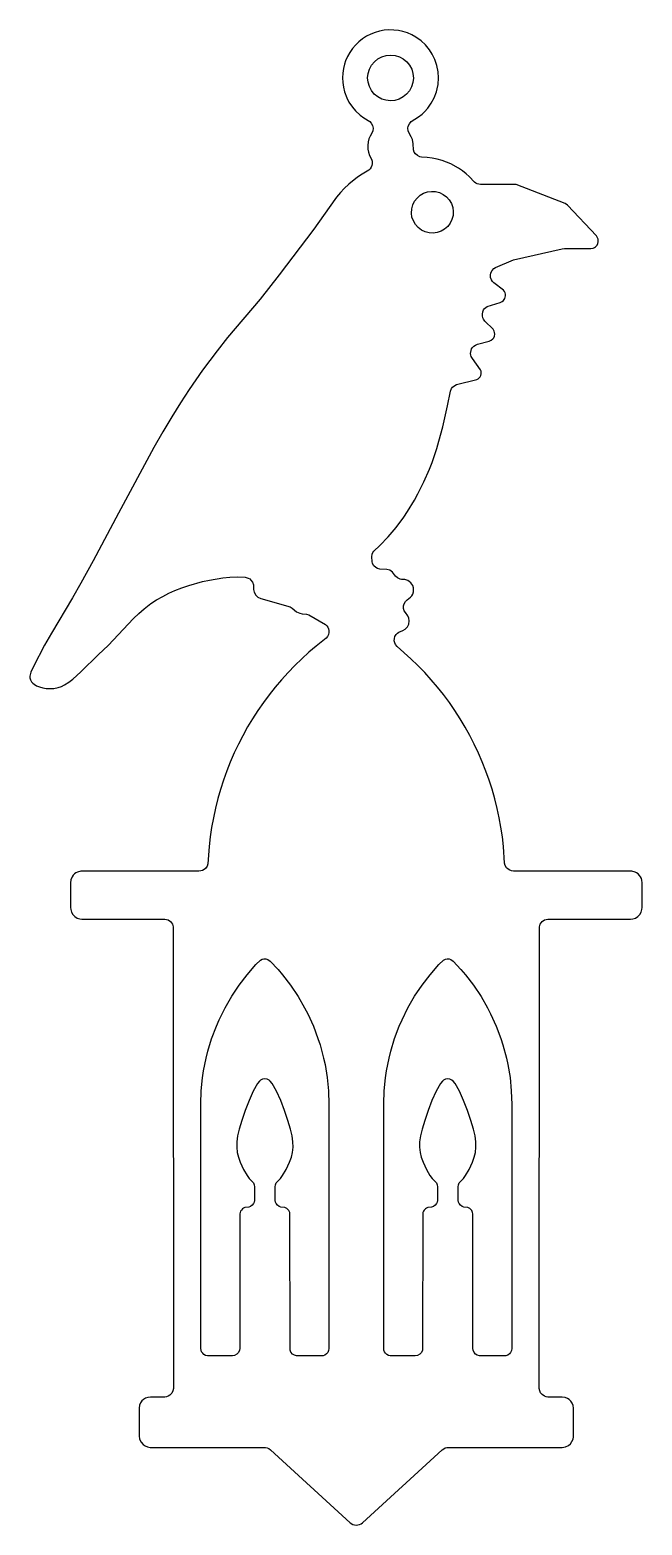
# Model space of a CAD drawing. Header units: inches. Extents: x 1.78 to 4.22, y 0.01 to 5.99.
import ezdxf

# ---------------------------------------------------------------- set-up
doc = ezdxf.new("R2010")
doc.units = ezdxf.units.IN
doc.header["$MEASUREMENT"] = 0

msp = doc.modelspace()

# ---------------------------------------------------------------- linework, layer by layer
for points in [[(1.7752, 3.3982), (1.7771, 3.3902), (1.7812, 3.3831), (1.7864, 3.3771), (1.7917, 3.373), (1.8018, 3.3671), (1.8137, 3.3623), (1.8265, 3.3586), (1.8406, 3.3563), (1.8539, 3.3556), (1.8713, 3.3563), (1.8887, 3.36), (1.9015, 3.3643), (1.9143, 3.3707), (1.931, 3.3815), (1.9468, 3.3936), (1.9792, 3.4226), (2.0494, 3.4915), (2.0881, 3.5281), (2.1903, 3.6355), (2.2114, 3.6561), (2.2328, 3.6753), (2.2587, 3.6955), (2.2813, 3.7106), (2.3065, 3.7247), (2.331, 3.7369), (2.3554, 3.7478), (2.3838, 3.7588), (2.4112, 3.7682), (2.4652, 3.7835), (2.494, 3.7899), (2.5468, 3.7991), (2.5754, 3.802), (2.6049, 3.8025), (2.6369, 3.8009), (2.6491, 3.7975), (2.6546, 3.7943), (2.6596, 3.7901), (2.6662, 3.7808), (2.6694, 3.7705), (2.6697, 3.7517), (2.6724, 3.7412), (2.679, 3.7298), (2.6879, 3.7218), (2.6998, 3.716), (2.8162, 3.6824), (2.8249, 3.6778), (2.8419, 3.6634), (2.8549, 3.6573), (2.8643, 3.655), (2.8819, 3.6538), (2.8913, 3.6506), (2.9576, 3.612), (2.9628, 3.607), (2.9667, 3.601), (2.9697, 3.5944), (2.9711, 3.588), (2.9713, 3.58), (2.9697, 3.5724), (2.9656, 3.5637), (2.9612, 3.558), (2.9212, 3.526), (2.8919, 3.5013), (2.8627, 3.4748), (2.835, 3.448), (2.808, 3.4201), (2.7819, 3.3913), (2.7568, 3.3616), (2.7321, 3.3307), (2.7094, 3.2998), (2.6873, 3.2678), (2.666, 3.2351), (2.6463, 3.2022), (2.6269, 3.1672), (2.6095, 3.1331), (2.593, 3.0986), (2.577, 3.0617), (2.5629, 3.0261), (2.5498, 2.9895), (2.5379, 2.9524), (2.5274, 2.9154), (2.5176, 2.8767), (2.5096, 2.8392), (2.5025, 2.8004), (2.497, 2.7624), (2.4924, 2.724), (2.4874, 2.6551), (2.484, 2.6453), (2.4775, 2.6364), (2.4727, 2.6323), (2.4661, 2.6284), (2.4595, 2.6263), (2.451, 2.6254), (1.9792, 2.6252), (1.966, 2.6217), (1.9596, 2.6185), (1.9534, 2.614), (1.9484, 2.6087), (1.944, 2.6025), (1.9392, 2.5902), (1.9378, 2.5787), (1.9378, 2.48), (1.9385, 2.4717), (1.9415, 2.4614), (1.9472, 2.4514), (1.9548, 2.4436), (1.9646, 2.4374), (1.9744, 2.4342), (1.9836, 2.4333), (2.3154, 2.4331), (2.3218, 2.4322), (2.328, 2.4301), (2.3374, 2.4237), (2.3422, 2.4184), (2.3456, 2.4129), (2.349, 2.402), (2.3495, 0.5562), (2.3472, 0.5457), (2.3426, 0.5367), (2.3353, 0.5292), (2.328, 0.5246), (2.3218, 0.5226), (2.3147, 0.5214), (2.258, 0.5214), (2.2475, 0.52), (2.2379, 0.5166), (2.2303, 0.512), (2.2237, 0.5059), (2.2184, 0.4986), (2.2143, 0.4887), (2.2123, 0.4766), (2.2123, 0.3668), (2.2143, 0.3529), (2.22, 0.3403), (2.2278, 0.3316), (2.2363, 0.3257), (2.2463, 0.3218), (2.2571, 0.3202), (2.712, 0.3202), (2.7184, 0.3197), (2.725, 0.3181), (2.7312, 0.3151), (2.738, 0.3101), (3.0566, 0.0188), (3.0674, 0.0119), (3.0742, 0.0098), (3.0811, 0.0091), (3.0868, 0.0096), (3.0939, 0.0114), (3.1001, 0.0144), (3.106, 0.0188), (3.4243, 0.3099), (3.4312, 0.3149), (3.4374, 0.3179), (3.444, 0.3195), (3.4504, 0.3199), (3.9046, 0.3202), (3.9181, 0.3222), (3.9302, 0.3279), (3.938, 0.3348), (3.9442, 0.343), (3.9483, 0.3524), (3.9501, 0.3616), (3.9503, 0.4766), (3.9487, 0.4873), (3.9451, 0.4972), (3.94, 0.5045), (3.9334, 0.5111), (3.9261, 0.5162), (3.9163, 0.5198), (3.9046, 0.5214), (3.8479, 0.5214), (3.8408, 0.5226), (3.8342, 0.5251), (3.8252, 0.531), (3.8188, 0.5386), (3.8152, 0.5463), (3.8131, 0.5562), (3.8136, 2.402), (3.817, 2.4129), (3.8204, 2.4184), (3.8252, 2.4237), (3.8346, 2.4301), (3.8408, 2.4322), (3.8472, 2.4331), (4.179, 2.4333), (4.1882, 2.4342), (4.198, 2.4374), (4.2078, 2.4436), (4.2154, 2.4514), (4.2211, 2.4614), (4.2241, 2.4717), (4.2248, 2.48), (4.2248, 2.5787), (4.2239, 2.5888), (4.2218, 2.5957), (4.2186, 2.6025), (4.2145, 2.6085), (4.2092, 2.614), (4.203, 2.6185), (4.1966, 2.6217), (4.1834, 2.6252), (3.7107, 2.6254), (3.7024, 2.6265), (3.696, 2.6288), (3.6894, 2.6327), (3.6828, 2.6389), (3.6773, 2.6483), (3.6748, 2.6579), (3.6702, 2.7235), (3.6658, 2.7622), (3.6599, 2.8013), (3.653, 2.839), (3.645, 2.8765), (3.6354, 2.9147), (3.6244, 2.9527), (3.6128, 2.9893), (3.5997, 3.0258), (3.5851, 3.0627), (3.57, 3.0979), (3.5533, 3.1329), (3.5353, 3.1681), (3.5167, 3.2017), (3.4966, 3.2351), (3.4756, 3.2678), (3.4536, 3.2994), (3.4298, 3.3314), (3.406, 3.3613), (3.3811, 3.3908), (3.3548, 3.4199), (3.3276, 3.448), (3.2997, 3.475), (3.2441, 3.5239), (3.2384, 3.5315), (3.235, 3.5386), (3.2334, 3.5463), (3.2336, 3.5564), (3.2359, 3.564), (3.2409, 3.5726), (3.246, 3.5779), (3.2519, 3.582), (3.2677, 3.588), (3.2771, 3.5935), (3.286, 3.6028), (3.2912, 3.6136), (3.2933, 3.6262), (3.2919, 3.6374), (3.2876, 3.6474), (3.2775, 3.6602), (3.2734, 3.6669), (3.2707, 3.6765), (3.2704, 3.6863), (3.2725, 3.6945), (3.2775, 3.7039), (3.2842, 3.7106), (3.2981, 3.7208), (3.3036, 3.7272), (3.3072, 3.7339), (3.31, 3.7423), (3.3107, 3.7501), (3.31, 3.7586), (3.307, 3.768), (3.3038, 3.7737), (3.2992, 3.7794), (3.2933, 3.7846), (3.2876, 3.7881), (3.2755, 3.792), (3.2622, 3.7924), (3.2563, 3.7936), (3.2455, 3.7984), (3.238, 3.8052), (3.2263, 3.8219), (3.216, 3.8292), (3.2039, 3.8327), (3.1748, 3.8334), (3.1659, 3.8361), (3.1593, 3.84), (3.1517, 3.8473), (3.1467, 3.8567), (3.1446, 3.8647), (3.1428, 3.8828), (3.1449, 3.894), (3.1476, 3.8997), (3.1513, 3.9049), (3.1753, 3.9278), (3.2089, 3.9628), (3.2405, 4.0003), (3.2709, 4.0415), (3.286, 4.0639), (3.3137, 4.1098), (3.3271, 4.1343), (3.3518, 4.1835), (3.3743, 4.234), (3.3845, 4.2603), (3.4035, 4.3164), (3.4118, 4.3449), (3.4271, 4.4023), (3.4468, 4.4867), (3.4584, 4.5451), (3.4625, 4.5558), (3.4664, 4.5611), (3.471, 4.5656), (3.4815, 4.5718), (3.5636, 4.5917), (3.5686, 4.5947), (3.5732, 4.5986), (3.5767, 4.6034), (3.5794, 4.6086), (3.5808, 4.6143), (3.581, 4.6203), (3.5803, 4.626), (3.5783, 4.6315), (3.5458, 4.6759), (3.5412, 4.6839), (3.5394, 4.69), (3.5387, 4.6964), (3.5403, 4.7083), (3.5428, 4.7143), (3.5467, 4.7202), (3.5517, 4.7255), (3.5581, 4.7298), (3.5664, 4.733), (3.6132, 4.7454), (3.6215, 4.749), (3.6281, 4.7548), (3.6315, 4.7596), (3.6338, 4.7651), (3.6354, 4.7737), (3.6347, 4.7797), (3.6331, 4.7854), (3.6286, 4.793), (3.5959, 4.8261), (3.5904, 4.8334), (3.5876, 4.8392), (3.5858, 4.8469), (3.5856, 4.854), (3.5874, 4.8632), (3.5906, 4.8703), (3.5947, 4.876), (3.6, 4.8808), (3.6055, 4.8842), (3.6574, 4.9009), (3.6654, 4.9048), (3.67, 4.9087), (3.675, 4.916), (3.6773, 4.9215), (3.6782, 4.9272), (3.678, 4.9331), (3.6766, 4.9389), (3.6743, 4.9444), (3.6706, 4.9492), (3.6311, 4.9796), (3.626, 4.9848), (3.6222, 4.991), (3.6187, 5.0004), (3.618, 5.0091), (3.6196, 5.0191), (3.6247, 5.0287), (3.6315, 5.0363), (3.6382, 5.0406), (3.7097, 5.0715), (3.9055, 5.1154), (3.9144, 5.1163), (4.0201, 5.1163), (4.0285, 5.1175), (4.0338, 5.1198), (4.0386, 5.123), (4.0446, 5.1291), (4.0482, 5.1369), (4.0496, 5.1426), (4.0496, 5.1483), (4.0487, 5.1541), (4.0466, 5.1593), (4.0418, 5.1664), (3.9259, 5.2899), (3.9174, 5.2963), (3.7203, 5.3725), (3.5778, 5.3729), (3.5654, 5.375), (3.5593, 5.3777), (3.5536, 5.3818), (3.5334, 5.4038), (3.5208, 5.4157), (3.5062, 5.4271), (3.4897, 5.4381), (3.4589, 5.4546), (3.4415, 5.4623), (3.425, 5.4681), (3.4051, 5.4735), (3.3848, 5.4774), (3.3651, 5.4802), (3.3422, 5.482), (3.3354, 5.4834), (3.3255, 5.488), (3.3182, 5.4948), (3.3134, 5.5019), (3.3102, 5.5113), (3.3091, 5.5346), (3.3056, 5.5522), (3.3013, 5.5634), (3.2915, 5.5808), (3.2892, 5.5877), (3.288, 5.5977), (3.2894, 5.6062), (3.2935, 5.6156), (3.3004, 5.6238), (3.3303, 5.6428), (3.3443, 5.654), (3.3539, 5.6627), (3.3669, 5.6773), (3.3811, 5.6972), (3.393, 5.7194), (3.4022, 5.7434), (3.4054, 5.7555), (3.4086, 5.7731), (3.4102, 5.7987), (3.4086, 5.8237), (3.4038, 5.8484), (3.3958, 5.8722), (3.3848, 5.8943), (3.374, 5.911), (3.358, 5.9305), (3.3402, 5.9472), (3.3191, 5.962), (3.3031, 5.971), (3.286, 5.9785), (3.2679, 5.9842), (3.2496, 5.9883), (3.2309, 5.9904), (3.2119, 5.9909), (3.1931, 5.9893), (3.1746, 5.9858), (3.1565, 5.9808), (3.1389, 5.9737), (3.1222, 5.9652), (3.1065, 5.9549), (3.0916, 5.9433), (3.0781, 5.9302), (3.0657, 5.9158), (3.0548, 5.8998), (3.0459, 5.8838), (3.0385, 5.8669), (3.0342, 5.8541), (3.0296, 5.8358), (3.0271, 5.8177), (3.026, 5.7987), (3.0269, 5.78), (3.0296, 5.7619), (3.0344, 5.7425), (3.0431, 5.7196), (3.052, 5.7022), (3.0655, 5.6819), (3.0783, 5.667), (3.0962, 5.6503), (3.1113, 5.6391), (3.1357, 5.6238), (3.1412, 5.6179), (3.146, 5.6089), (3.1481, 5.5984), (3.1472, 5.5877), (3.1446, 5.5808), (3.1362, 5.5659), (3.1316, 5.5547), (3.1284, 5.5426), (3.1268, 5.5284), (3.1275, 5.514), (3.13, 5.5012), (3.1346, 5.488), (3.1421, 5.4731), (3.1444, 5.4653), (3.1446, 5.4546), (3.1433, 5.4479), (3.1408, 5.442), (3.1362, 5.4354), (3.1309, 5.4303), (3.1049, 5.4141), (3.0863, 5.4013), (3.0509, 5.3732), (3.033, 5.3562), (3.0177, 5.3398), (3.0024, 5.3215), (2.972, 5.281), (2.9107, 5.1936), (2.7728, 5.0109), (2.696, 4.913), (2.5663, 4.7598), (2.524, 4.7074), (2.4661, 4.6294), (2.4126, 4.5517), (2.3781, 4.4984), (2.3431, 4.4424), (2.3074, 4.3831), (2.2715, 4.32), (2.1297, 4.0579), (2.0284, 3.8674), (1.9795, 3.7773), (1.9456, 3.7183), (1.8617, 3.5779), (1.834, 3.5297), (1.789, 3.4444), (1.7791, 3.4215), (1.7752, 3.4055)], [(3.3024, 5.7633), (3.294, 5.7475), (3.2826, 5.7338), (3.2686, 5.7226), (3.2528, 5.7141), (3.2357, 5.7089), (3.2178, 5.7073), (3.2, 5.7091), (3.1828, 5.7144), (3.1671, 5.7228), (3.1531, 5.7343), (3.1419, 5.7482), (3.1334, 5.764), (3.1284, 5.7814), (3.1266, 5.7992), (3.1284, 5.817), (3.1337, 5.8342), (3.1424, 5.85), (3.1538, 5.8637), (3.1677, 5.8749), (3.1835, 5.8834), (3.2007, 5.8886), (3.2185, 5.8902), (3.2364, 5.8884), (3.2535, 5.8831), (3.2693, 5.8747), (3.283, 5.8632), (3.2944, 5.8493), (3.3029, 5.8335), (3.3079, 5.8161), (3.3095, 5.7983), (3.3077, 5.7802)], [(3.4682, 5.2481), (3.4639, 5.2323), (3.4568, 5.2176), (3.447, 5.2044), (3.4346, 5.1936), (3.4205, 5.1854), (3.4049, 5.1799), (3.3887, 5.1778), (3.3722, 5.1788), (3.3564, 5.1829), (3.3418, 5.1902), (3.3285, 5.2), (3.3178, 5.2124), (3.3095, 5.2266), (3.304, 5.2421), (3.302, 5.2583), (3.3029, 5.2746), (3.307, 5.2906), (3.3143, 5.3052), (3.3242, 5.3183), (3.3365, 5.3292), (3.3507, 5.3375), (3.3663, 5.3427), (3.3825, 5.345), (3.3987, 5.3441), (3.4147, 5.3398), (3.4294, 5.3327), (3.4424, 5.3228), (3.4534, 5.3105), (3.4616, 5.2963), (3.4669, 5.2808), (3.4692, 5.2648)], [(2.4611, 1.7463), (2.4661, 1.7984), (2.4702, 1.8261), (2.4805, 1.8776), (2.4874, 1.9048), (2.5025, 1.9551), (2.5212, 2.005), (2.5324, 2.0306), (2.556, 2.0784), (2.5827, 2.1248), (2.6127, 2.1692), (2.6447, 2.2112), (2.6799, 2.2513), (2.698, 2.2693), (2.7044, 2.2728), (2.7117, 2.2746), (2.7191, 2.2746), (2.7277, 2.2723), (2.7371, 2.2657), (2.7682, 2.232), (2.7863, 2.211), (2.8181, 2.1694), (2.8485, 2.1239), (2.8746, 2.0786), (2.8869, 2.0546), (2.9096, 2.005), (2.9278, 1.956), (2.9361, 1.9302), (2.9503, 1.8776), (2.956, 1.8513), (2.9644, 1.7998), (2.9697, 1.7463), (2.9715, 1.6921), (2.9715, 0.7163), (2.9704, 0.7078), (2.967, 0.7), (2.9624, 0.6943), (2.9551, 0.6893), (2.9482, 0.6868), (2.9423, 0.6861), (2.8421, 0.6863), (2.8336, 0.6886), (2.8263, 0.6934), (2.8199, 0.7012), (2.8167, 0.7094), (2.816, 0.7163), (2.8158, 1.2539), (2.8149, 1.2594), (2.8112, 1.2672), (2.8076, 1.2718), (2.8032, 1.2754), (2.7954, 1.2793), (2.7799, 1.2814), (2.773, 1.2839), (2.7657, 1.2889), (2.7604, 1.2958), (2.7582, 1.301), (2.7566, 1.3081), (2.7566, 1.3626), (2.7577, 1.3706), (2.7609, 1.3783), (2.7643, 1.3829), (2.7781, 1.3964), (2.7865, 1.4074), (2.8005, 1.4316), (2.8142, 1.4611), (2.8213, 1.481), (2.8258, 1.5002), (2.8281, 1.521), (2.8279, 1.543), (2.8247, 1.5659), (2.8181, 1.5935), (2.8078, 1.6278), (2.7941, 1.6683), (2.7787, 1.7079), (2.7623, 1.7447), (2.7447, 1.7758), (2.7369, 1.7856), (2.7323, 1.7895), (2.7243, 1.7934), (2.7154, 1.7948), (2.7065, 1.7934), (2.6985, 1.7895), (2.6939, 1.7856), (2.6861, 1.7758), (2.6685, 1.7447), (2.652, 1.7079), (2.6367, 1.6683), (2.623, 1.6278), (2.6127, 1.5935), (2.6061, 1.5659), (2.6029, 1.543), (2.6026, 1.521), (2.6049, 1.5002), (2.6095, 1.481), (2.6166, 1.4611), (2.6303, 1.4316), (2.6443, 1.4074), (2.6527, 1.3964), (2.6665, 1.3829), (2.6699, 1.3783), (2.6731, 1.3706), (2.6742, 1.3626), (2.6742, 1.3081), (2.6726, 1.301), (2.6703, 1.2958), (2.6651, 1.2889), (2.6578, 1.2839), (2.6509, 1.2814), (2.6358, 1.2793), (2.6305, 1.2773), (2.6257, 1.2738), (2.6216, 1.2697), (2.6182, 1.2649), (2.6161, 1.2596), (2.615, 1.2539), (2.6148, 0.7163), (2.6141, 0.7094), (2.6102, 0.7), (2.6033, 0.6925), (2.5944, 0.6877), (2.5855, 0.6861), (2.4853, 0.6863), (2.4782, 0.6881), (2.4718, 0.6916), (2.4666, 0.6964), (2.4625, 0.7025), (2.4599, 0.7094), (2.4593, 0.7163), (2.4593, 1.6951)], [(3.1929, 1.7463), (3.1979, 1.7984), (3.2021, 1.8261), (3.2123, 1.8776), (3.2192, 1.9048), (3.2345, 1.9558), (3.253, 2.005), (3.2643, 2.0306), (3.2878, 2.0784), (3.3146, 2.1248), (3.3445, 2.1692), (3.3765, 2.2112), (3.4118, 2.2513), (3.4298, 2.2693), (3.4376, 2.2734), (3.4449, 2.2748), (3.4525, 2.2744), (3.4596, 2.2723), (3.4689, 2.2657), (3.5, 2.232), (3.5181, 2.211), (3.5499, 2.1694), (3.5803, 2.1239), (3.6064, 2.0786), (3.6187, 2.0546), (3.6414, 2.005), (3.6597, 1.956), (3.6679, 1.9302), (3.6821, 1.8776), (3.6878, 1.8513), (3.6963, 1.7998), (3.7015, 1.7463), (3.7033, 1.6921), (3.7033, 0.7163), (3.7022, 0.7078), (3.6988, 0.7), (3.6942, 0.6943), (3.6869, 0.6893), (3.68, 0.6868), (3.6741, 0.6861), (3.5739, 0.6863), (3.5654, 0.6886), (3.5581, 0.6934), (3.5524, 0.7), (3.5485, 0.7094), (3.5478, 0.7163), (3.5476, 1.2539), (3.5467, 1.2594), (3.543, 1.2672), (3.5394, 1.2718), (3.535, 1.2754), (3.5273, 1.2793), (3.5117, 1.2814), (3.5048, 1.2839), (3.4975, 1.2889), (3.4923, 1.2958), (3.49, 1.301), (3.4884, 1.3081), (3.4884, 1.3626), (3.4895, 1.3706), (3.4927, 1.3783), (3.4962, 1.3829), (3.5099, 1.3964), (3.5183, 1.4074), (3.5323, 1.4316), (3.546, 1.4611), (3.5531, 1.481), (3.5577, 1.5002), (3.56, 1.521), (3.5597, 1.543), (3.5565, 1.5659), (3.5499, 1.5935), (3.5396, 1.6278), (3.5259, 1.6683), (3.5106, 1.7079), (3.4941, 1.7447), (3.4765, 1.7758), (3.4687, 1.7856), (3.4641, 1.7895), (3.4561, 1.7934), (3.4472, 1.7948), (3.4383, 1.7934), (3.4303, 1.7895), (3.4257, 1.7856), (3.4179, 1.7758), (3.4003, 1.7447), (3.3839, 1.7079), (3.3685, 1.6683), (3.3548, 1.6278), (3.3445, 1.5935), (3.3379, 1.5659), (3.3347, 1.543), (3.3345, 1.521), (3.3368, 1.5002), (3.3413, 1.481), (3.3484, 1.4611), (3.3621, 1.4316), (3.3761, 1.4074), (3.3845, 1.3964), (3.3983, 1.3829), (3.4017, 1.3783), (3.4049, 1.3706), (3.406, 1.3626), (3.406, 1.3081), (3.4044, 1.301), (3.4022, 1.2958), (3.3969, 1.2889), (3.3896, 1.2839), (3.3827, 1.2814), (3.3676, 1.2793), (3.3624, 1.2773), (3.3576, 1.2738), (3.3534, 1.2697), (3.35, 1.2649), (3.348, 1.2596), (3.3468, 1.2539), (3.3466, 0.7163), (3.3459, 0.7094), (3.342, 0.7), (3.3352, 0.6925), (3.3262, 0.6877), (3.3173, 0.6861), (3.2171, 0.6863), (3.2101, 0.6881), (3.2037, 0.6916), (3.1984, 0.6964), (3.1943, 0.7025), (3.1918, 0.7094), (3.1911, 0.7163), (3.1911, 1.6951)]]:
    msp.add_lwpolyline(points, close=True)

doc.saveas('drawing.dxf')
